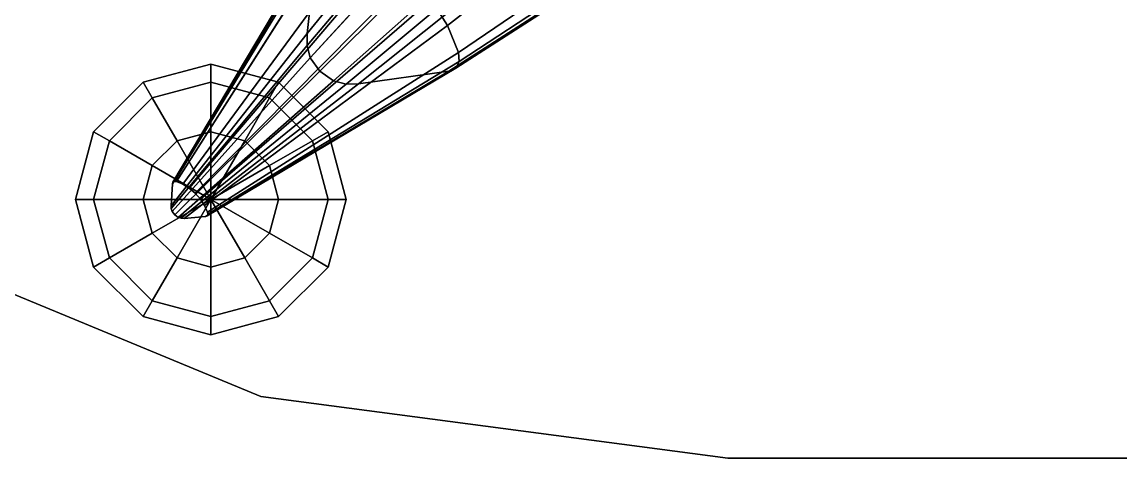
# Model space of a CAD drawing. Header units: millimetres. Extents: x -30782 to 40110, y 35885 to 73818.
# Drawn here: x -14921.9 to -14739.3, y 64124.3 to 64196.8 of the extents above; entities that cross this region are included whole.
import ezdxf

# ---------------------------------------------------------------- set-up
doc = ezdxf.new("R2010")
doc.units = ezdxf.units.MM

# ---------------------------------------------------------------- blocks, each defined once
blk = doc.blocks.new('A$C1ED21673')
for points, invisible_edges in [([(1625.81, 124.26, -691.26), (1599.46, 70.6, -666.4), (1601.09, 85.86, -652.92)], 1), ([(1625.81, 124.26, -691.26), (1621.44, 97.67, -710.8), (1599.46, 70.6, -666.4)], 12), ([(1661.93, 102.31, -682.31), (1620.07, 76.24, -645.45), (1622.76, 71.92, -646.76)], 1), ([(1664.67, 94.73, -685.37), (1661.93, 102.31, -682.31), (1622.76, 71.92, -646.76)], 12), ([(1621.44, 97.67, -710.8), (1599.44, 68.6, -668.01), (1599.46, 70.6, -666.4)], 1), ([(1621.44, 97.67, -710.8), (1621.2, 94.21, -713.14), (1599.44, 68.6, -668.01)], 12), ([(1621.2, 94.21, -713.14), (1599.97, 66.52, -669.25), (1599.44, 68.6, -668.01)], 1), ([(1621.2, 94.21, -713.14), (1621.91, 90.64, -714.95), (1599.97, 66.52, -669.25)], 12), ([(1664.67, 94.73, -685.37), (1622.76, 71.92, -646.76), (1624.6, 67.43, -648.86)], 1), ([(1664.72, 92.17, -686.95), (1664.67, 94.73, -685.37), (1624.6, 67.43, -648.86)], 12), ([(1664.72, 92.17, -686.95), (1624.6, 67.43, -648.86), (1624.72, 65.94, -649.96)], 1), ([(1663.64, 90.22, -688.87), (1664.72, 92.17, -686.95), (1624.72, 65.94, -649.96)], 12), ([(1621.91, 90.64, -714.95), (1601.58, 64.3, -669.73), (1599.97, 66.52, -669.25)], 1), ([(1621.91, 90.64, -714.95), (1624.47, 86.97, -715.64), (1601.58, 64.3, -669.73)], 12), ([(1663.64, 90.22, -688.87), (1624.72, 65.94, -649.96), (1624.16, 64.85, -651.28)], 1), ([(1661.59, 89.18, -690.82), (1663.64, 90.22, -688.87), (1624.16, 64.85, -651.28)], 12), ([(1457.33, 87.84, -597.86), (1519.44, 40.18, -597.86), (1591.77, 10.22, -597.86)], 12), ([(1602.65, 87.64, -650.26), (1577.15, 45.87, -621.66), (1577.39, 46, -621.3)], 1), ([(1602.65, 87.64, -650.26), (1601.58, 87.04, -651.59), (1577.15, 45.87, -621.66)], 12), ([(1604.12, 87.56, -649.15), (1602.65, 87.64, -650.26), (1577.39, 46, -621.3)], 12), ([(1661.59, 89.18, -690.82), (1624.16, 64.85, -651.28), (1623.01, 64.32, -652.62)], 1), ([(1635.33, 84.05, -710.63), (1661.59, 89.18, -690.82), (1623.01, 64.32, -652.62)], 12), ([(1601.09, 85.86, -652.92), (1599.46, 70.6, -666.4), (1576.85, 41.96, -625.67)], 12), ([(1601.09, 85.86, -652.92), (1576.85, 41.96, -625.67), (1577.04, 45.59, -622.02)], 1), ([(1601.58, 87.04, -651.59), (1601.09, 85.86, -652.92), (1577.04, 45.59, -622.02)], 12), ([(1601.58, 87.04, -651.59), (1577.04, 45.59, -622.02), (1577.15, 45.87, -621.66)], 1), ([(1604.12, 87.56, -649.15), (1577.39, 46, -621.3), (1577.75, 45.96, -621)], 1), ([(1608.47, 85.93, -646.98), (1604.12, 87.56, -649.15), (1577.75, 45.96, -621)], 12), ([(1608.47, 85.93, -646.98), (1577.75, 45.96, -621), (1578.81, 45.51, -620.41)], 1), ([(1612.7, 83.46, -645.58), (1608.47, 85.93, -646.98), (1578.81, 45.51, -620.41)], 12), ([(1624.47, 86.97, -715.64), (1603.85, 62.7, -669.2), (1601.58, 64.3, -669.73)], 1), ([(1624.47, 86.97, -715.64), (1628.24, 84.43, -714.87), (1603.85, 62.7, -669.2)], 12), ([(1628.24, 84.43, -714.87), (1605.96, 62.19, -667.92), (1603.85, 62.7, -669.2)], 1), ([(1628.24, 84.43, -714.87), (1631.84, 83.76, -713.02), (1605.96, 62.19, -667.92)], 12), ([(1635.33, 84.05, -710.63), (1623.01, 64.32, -652.62), (1607.97, 62.24, -666.28)], 1), ([(1631.84, 83.76, -713.02), (1635.33, 84.05, -710.63), (1607.97, 62.24, -666.28)], 12), ([(1612.7, 83.46, -645.58), (1578.81, 45.51, -620.41), (1579.85, 44.87, -620.03)], 1), ([(1616.65, 80.25, -644.99), (1612.7, 83.46, -645.58), (1579.85, 44.87, -620.03)], 12), ([(1631.84, 83.76, -713.02), (1607.97, 62.24, -666.28), (1605.96, 62.19, -667.92)], 1), ([(1616.65, 80.25, -644.99), (1579.85, 44.87, -620.03), (1580.84, 44.05, -619.87)], 1), ([(1620.07, 76.24, -645.45), (1616.65, 80.25, -644.99), (1580.84, 44.05, -619.87)], 12), ([(1620.07, 76.24, -645.45), (1580.84, 44.05, -619.87), (1581.71, 43.05, -620)], 1), ([(1622.76, 71.92, -646.76), (1620.07, 76.24, -645.45), (1581.71, 43.05, -620)], 12), ([(1622.76, 71.92, -646.76), (1581.71, 43.05, -620), (1582.41, 41.98, -620.35)], 1), ([(1624.6, 67.43, -648.86), (1622.76, 71.92, -646.76), (1582.41, 41.98, -620.35)], 12), ([(1599.46, 70.6, -666.4), (1576.87, 41.48, -626.1), (1576.85, 41.96, -625.67)], 1), ([(1599.46, 70.6, -666.4), (1599.44, 68.6, -668.01), (1576.87, 41.48, -626.1)], 12), ([(1599.44, 68.6, -668.01), (1577.02, 40.97, -626.44), (1576.87, 41.48, -626.1)], 1), ([(1599.44, 68.6, -668.01), (1599.97, 66.52, -669.25), (1577.02, 40.97, -626.44)], 12), ([(1599.97, 66.52, -669.25), (1577.44, 40.42, -626.57), (1577.02, 40.97, -626.44)], 1), ([(1599.97, 66.52, -669.25), (1601.58, 64.3, -669.73), (1577.44, 40.42, -626.57)], 12), ([(1624.6, 67.43, -648.86), (1582.41, 41.98, -620.35), (1582.91, 40.88, -620.92)], 1), ([(1624.72, 65.94, -649.96), (1624.6, 67.43, -648.86), (1582.91, 40.88, -620.92)], 12), ([(1624.72, 65.94, -649.96), (1582.91, 40.88, -620.92), (1582.96, 40.52, -621.22)], 1), ([(1624.16, 64.85, -651.28), (1624.72, 65.94, -649.96), (1582.96, 40.52, -621.22)], 12), ([(1583.45, 65.51, -631.06), (1572.2, 62.5, -631.06), (1573.71, 59.88, -619.81)], 12), ([(1583.45, 62.5, -642.31), (1572.2, 62.5, -631.06), (1583.45, 65.51, -631.06)], 1), ([(1583.45, 65.51, -631.06), (1573.71, 59.88, -619.81), (1583.45, 62.5, -619.81)], 1), ([(1601.58, 64.3, -669.73), (1578, 40.01, -626.43), (1577.44, 40.42, -626.57)], 1), ([(1601.58, 64.3, -669.73), (1603.85, 62.7, -669.2), (1578, 40.01, -626.43)], 12), ([(1607.97, 62.24, -666.28), (1623.01, 64.32, -652.62), (1582.57, 40.15, -621.94)], 12), ([(1623.01, 64.32, -652.62), (1582.84, 40.26, -621.57), (1582.57, 40.15, -621.94)], 1), ([(1624.16, 64.85, -651.28), (1582.96, 40.52, -621.22), (1582.84, 40.26, -621.57)], 1), ([(1623.01, 64.32, -652.62), (1624.16, 64.85, -651.28), (1582.84, 40.26, -621.57)], 12), ([(1593.19, 59.88, -619.81), (1594.7, 62.5, -631.06), (1583.45, 65.51, -631.06)], 12), ([(1593.19, 59.88, -619.81), (1583.45, 65.51, -631.06), (1583.45, 62.5, -619.81)], 1), ([(1594.7, 62.5, -631.06), (1583.45, 62.5, -642.31), (1583.45, 65.51, -631.06)], 1), ([(1572.2, 62.5, -631.06), (1563.96, 54.26, -631.06), (1566.57, 52.75, -619.81)], 12), ([(1573.71, 59.88, -642.31), (1563.96, 54.26, -631.06), (1572.2, 62.5, -631.06)], 1), ([(1572.2, 62.5, -631.06), (1566.57, 52.75, -619.81), (1573.71, 59.88, -619.81)], 1), ([(1583.45, 62.5, -642.31), (1573.71, 59.88, -642.31), (1572.2, 62.5, -631.06)], 12), ([(1583.45, 54.26, -650.54), (1573.71, 59.88, -642.31), (1583.45, 62.5, -642.31)], 1), ([(1583.45, 62.5, -619.81), (1573.71, 59.88, -619.81), (1577.82, 52.75, -611.57)], 12), ([(1583.45, 62.5, -619.81), (1577.82, 52.75, -611.57), (1583.45, 54.26, -611.57)], 1), ([(1603.85, 62.7, -669.2), (1578.51, 39.86, -626.08), (1578, 40.01, -626.43)], 1), ([(1603.85, 62.7, -669.2), (1605.96, 62.19, -667.92), (1578.51, 39.86, -626.08)], 12), ([(1605.96, 62.19, -667.92), (1578.99, 39.85, -625.64), (1578.51, 39.86, -626.08)], 1), ([(1607.97, 62.24, -666.28), (1582.57, 40.15, -621.94), (1578.99, 39.85, -625.64)], 1), ([(1605.96, 62.19, -667.92), (1607.97, 62.24, -666.28), (1578.99, 39.85, -625.64)], 12), ([(1593.19, 59.88, -642.31), (1583.45, 54.26, -650.54), (1583.45, 62.5, -642.31)], 1), ([(1589.07, 52.75, -611.57), (1593.19, 59.88, -619.81), (1583.45, 62.5, -619.81)], 12), ([(1589.07, 52.75, -611.57), (1583.45, 62.5, -619.81), (1583.45, 54.26, -611.57)], 1), ([(1594.7, 62.5, -631.06), (1593.19, 59.88, -642.31), (1583.45, 62.5, -642.31)], 12), ([(1600.32, 52.75, -619.81), (1594.7, 62.5, -631.06), (1593.19, 59.88, -619.81)], 1), ([(1602.94, 54.26, -631.06), (1593.19, 59.88, -642.31), (1594.7, 62.5, -631.06)], 1), ([(1600.32, 52.75, -619.81), (1602.94, 54.26, -631.06), (1594.7, 62.5, -631.06)], 12), ([(1573.71, 59.88, -642.31), (1566.57, 52.75, -642.31), (1563.96, 54.26, -631.06)], 12), ([(1577.82, 52.75, -650.54), (1566.57, 52.75, -642.31), (1573.71, 59.88, -642.31)], 1), ([(1573.71, 59.88, -619.81), (1566.57, 52.75, -619.81), (1573.71, 48.63, -611.57)], 12), ([(1583.45, 54.26, -650.54), (1577.82, 52.75, -650.54), (1573.71, 59.88, -642.31)], 12), ([(1573.71, 59.88, -619.81), (1573.71, 48.63, -611.57), (1577.82, 52.75, -611.57)], 1), ([(1593.19, 59.88, -642.31), (1589.07, 52.75, -650.54), (1583.45, 54.26, -650.54)], 12), ([(1600.32, 52.75, -642.31), (1589.07, 52.75, -650.54), (1593.19, 59.88, -642.31)], 1), ([(1593.19, 48.63, -611.57), (1593.19, 59.88, -619.81), (1589.07, 52.75, -611.57)], 1), ([(1593.19, 48.63, -611.57), (1600.32, 52.75, -619.81), (1593.19, 59.88, -619.81)], 12), ([(1602.94, 54.26, -631.06), (1600.32, 52.75, -642.31), (1593.19, 59.88, -642.31)], 12), ([(1563.96, 54.26, -631.06), (1560.95, 43.01, -631.06), (1563.96, 43.01, -619.81)], 12), ([(1566.57, 52.75, -642.31), (1560.95, 43.01, -631.06), (1563.96, 54.26, -631.06)], 1), ([(1563.96, 54.26, -631.06), (1563.96, 43.01, -619.81), (1566.57, 52.75, -619.81)], 1), ([(1602.94, 43.01, -619.81), (1602.94, 54.26, -631.06), (1600.32, 52.75, -619.81)], 1), ([(1605.95, 43.01, -631.06), (1600.32, 52.75, -642.31), (1602.94, 54.26, -631.06)], 1), ([(1602.94, 43.01, -619.81), (1605.95, 43.01, -631.06), (1602.94, 54.26, -631.06)], 12), ([(1566.57, 52.75, -642.31), (1563.96, 43.01, -642.31), (1560.95, 43.01, -631.06)], 12), ([(1573.71, 48.63, -650.54), (1563.96, 43.01, -642.31), (1566.57, 52.75, -642.31)], 1), ([(1566.57, 52.75, -619.81), (1563.96, 43.01, -619.81), (1572.2, 43.01, -611.57)], 12), ([(1577.82, 52.75, -650.54), (1573.71, 48.63, -650.54), (1566.57, 52.75, -642.31)], 12), ([(1566.57, 52.75, -619.81), (1572.2, 43.01, -611.57), (1573.71, 48.63, -611.57)], 1), ([(1600.32, 52.75, -642.31), (1593.19, 48.63, -650.54), (1589.07, 52.75, -650.54)], 12), ([(1602.94, 43.01, -642.31), (1593.19, 48.63, -650.54), (1600.32, 52.75, -642.31)], 1), ([(1594.7, 43.01, -611.57), (1600.32, 52.75, -619.81), (1593.19, 48.63, -611.57)], 1), ([(1594.7, 43.01, -611.57), (1602.94, 43.01, -619.81), (1600.32, 52.75, -619.81)], 12), ([(1605.95, 43.01, -631.06), (1602.94, 43.01, -642.31), (1600.32, 52.75, -642.31)], 12), ([(1573.71, 48.63, -650.54), (1572.2, 43.01, -650.54), (1563.96, 43.01, -642.31)], 12), ([(1602.94, 43.01, -642.31), (1594.7, 43.01, -650.54), (1593.19, 48.63, -650.54)], 12), ([(1577.15, 45.87, -621.66), (1577.04, 45.59, -622.02), (1577.39, 46, -621.3)], 2), ([(1577.04, 45.59, -622.02), (1577.75, 45.96, -621), (1577.39, 46, -621.3)], 13), ([(1577.04, 45.59, -622.02), (1578.81, 45.51, -620.41), (1577.75, 45.96, -621)], 13), ([(1577.04, 45.59, -622.02), (1576.85, 41.96, -625.67), (1578.99, 39.85, -625.64)], 14), ([(1577.04, 45.59, -622.02), (1579.85, 44.87, -620.03), (1578.81, 45.51, -620.41)], 13), ([(1577.04, 45.59, -622.02), (1580.84, 44.05, -619.87), (1579.85, 44.87, -620.03)], 13), ([(1577.04, 45.59, -622.02), (1581.71, 43.05, -620), (1580.84, 44.05, -619.87)], 13), ([(1577.04, 45.59, -622.02), (1582.41, 41.98, -620.35), (1581.71, 43.05, -620)], 13), ([(1577.04, 45.59, -622.02), (1582.91, 40.88, -620.92), (1582.41, 41.98, -620.35)], 13), ([(1577.04, 45.59, -622.02), (1582.96, 40.52, -621.22), (1582.91, 40.88, -620.92)], 13), ([(1577.04, 45.59, -622.02), (1582.84, 40.26, -621.57), (1582.96, 40.52, -621.22)], 13), ([(1577.04, 45.59, -622.02), (1582.57, 40.15, -621.94), (1582.84, 40.26, -621.57)], 13), ([(1577.04, 45.59, -622.02), (1578.99, 39.85, -625.64), (1582.57, 40.15, -621.94)], 13), ([(1560.95, 43.01, -631.06), (1566.57, 33.27, -619.81), (1563.96, 43.01, -619.81)], 1), ([(1560.95, 43.01, -631.06), (1563.96, 31.76, -631.06), (1566.57, 33.27, -619.81)], 12), ([(1563.96, 43.01, -642.31), (1563.96, 31.76, -631.06), (1560.95, 43.01, -631.06)], 1), ([(1572.2, 43.01, -650.54), (1566.57, 33.27, -642.31), (1563.96, 43.01, -642.31)], 1), ([(1563.96, 43.01, -619.81), (1573.71, 37.38, -611.57), (1572.2, 43.01, -611.57)], 1), ([(1563.96, 43.01, -619.81), (1566.57, 33.27, -619.81), (1573.71, 37.38, -611.57)], 12), ([(1563.96, 43.01, -642.31), (1566.57, 33.27, -642.31), (1563.96, 31.76, -631.06)], 12), ([(1572.2, 43.01, -650.54), (1573.71, 37.38, -650.54), (1566.57, 33.27, -642.31)], 12), ([(1600.32, 33.27, -642.31), (1593.19, 37.38, -650.54), (1594.7, 43.01, -650.54)], 12), ([(1593.19, 37.38, -611.57), (1600.32, 33.27, -619.81), (1602.94, 43.01, -619.81)], 12), ([(1593.19, 37.38, -611.57), (1602.94, 43.01, -619.81), (1594.7, 43.01, -611.57)], 1), ([(1600.32, 33.27, -642.31), (1594.7, 43.01, -650.54), (1602.94, 43.01, -642.31)], 1), ([(1600.32, 33.27, -619.81), (1602.94, 31.76, -631.06), (1605.95, 43.01, -631.06)], 12), ([(1600.32, 33.27, -619.81), (1605.95, 43.01, -631.06), (1602.94, 43.01, -619.81)], 1), ([(1602.94, 31.76, -631.06), (1600.32, 33.27, -642.31), (1602.94, 43.01, -642.31)], 12), ([(1602.94, 31.76, -631.06), (1602.94, 43.01, -642.31), (1605.95, 43.01, -631.06)], 1), ([(1519.44, 40.18, -609.86), (1591.77, 10.22, -609.86), (1591.77, 10.22, -597.86)], 12), ([(1519.44, 40.18, -597.86), (1519.44, 40.18, -609.86), (1591.77, 10.22, -597.86)], 2), ([(1519.44, 40.18, -609.86), (1669.39, 0, -609.86), (1591.77, 10.22, -609.86)], 1), ([(1576.85, 41.96, -625.67), (1578.51, 39.86, -626.08), (1578.99, 39.85, -625.64)], 13), ([(1576.85, 41.96, -625.67), (1576.87, 41.48, -626.1), (1578.51, 39.86, -626.08)], 14), ([(1576.87, 41.48, -626.1), (1578, 40.01, -626.43), (1578.51, 39.86, -626.08)], 13), ([(1576.87, 41.48, -626.1), (1577.44, 40.42, -626.57), (1578, 40.01, -626.43)], 13), ([(1576.87, 41.48, -626.1), (1577.02, 40.97, -626.44), (1577.44, 40.42, -626.57)], 12), ([(1573.71, 37.38, -650.54), (1573.71, 26.13, -642.31), (1566.57, 33.27, -642.31)], 1), ([(1566.57, 33.27, -619.81), (1577.82, 33.27, -611.57), (1573.71, 37.38, -611.57)], 1), ([(1573.71, 37.38, -650.54), (1577.82, 33.27, -650.54), (1573.71, 26.13, -642.31)], 12), ([(1593.19, 26.13, -642.31), (1589.07, 33.27, -650.54), (1593.19, 37.38, -650.54)], 12), ([(1589.07, 33.27, -611.57), (1600.32, 33.27, -619.81), (1593.19, 37.38, -611.57)], 1), ([(1593.19, 26.13, -642.31), (1593.19, 37.38, -650.54), (1600.32, 33.27, -642.31)], 1), ([(1563.96, 31.76, -631.06), (1573.71, 26.13, -619.81), (1566.57, 33.27, -619.81)], 1), ([(1566.57, 33.27, -642.31), (1572.2, 23.52, -631.06), (1563.96, 31.76, -631.06)], 1), ([(1566.57, 33.27, -619.81), (1573.71, 26.13, -619.81), (1577.82, 33.27, -611.57)], 12), ([(1566.57, 33.27, -642.31), (1573.71, 26.13, -642.31), (1572.2, 23.52, -631.06)], 12), ([(1577.82, 33.27, -650.54), (1583.45, 23.52, -642.31), (1573.71, 26.13, -642.31)], 1), ([(1573.71, 26.13, -619.81), (1583.45, 31.76, -611.57), (1577.82, 33.27, -611.57)], 1), ([(1577.82, 33.27, -650.54), (1583.45, 31.76, -650.54), (1583.45, 23.52, -642.31)], 12), ([(1583.45, 23.52, -642.31), (1583.45, 31.76, -650.54), (1589.07, 33.27, -650.54)], 12), ([(1583.45, 23.52, -642.31), (1589.07, 33.27, -650.54), (1593.19, 26.13, -642.31)], 1), ([(1583.45, 31.76, -611.57), (1593.19, 26.13, -619.81), (1589.07, 33.27, -611.57)], 1), ([(1589.07, 33.27, -611.57), (1593.19, 26.13, -619.81), (1600.32, 33.27, -619.81)], 12), ([(1593.19, 26.13, -619.81), (1602.94, 31.76, -631.06), (1600.32, 33.27, -619.81)], 1), ([(1594.7, 23.52, -631.06), (1593.19, 26.13, -642.31), (1600.32, 33.27, -642.31)], 12), ([(1594.7, 23.52, -631.06), (1600.32, 33.27, -642.31), (1602.94, 31.76, -631.06)], 1), ([(1563.96, 31.76, -631.06), (1572.2, 23.52, -631.06), (1573.71, 26.13, -619.81)], 12), ([(1573.71, 26.13, -619.81), (1583.45, 23.52, -619.81), (1583.45, 31.76, -611.57)], 12), ([(1583.45, 31.76, -611.57), (1583.45, 23.52, -619.81), (1593.19, 26.13, -619.81)], 12), ([(1593.19, 26.13, -619.81), (1594.7, 23.52, -631.06), (1602.94, 31.76, -631.06)], 12), ([(1572.2, 23.52, -631.06), (1583.45, 23.52, -619.81), (1573.71, 26.13, -619.81)], 1), ([(1573.71, 26.13, -642.31), (1583.45, 20.51, -631.06), (1572.2, 23.52, -631.06)], 1), ([(1573.71, 26.13, -642.31), (1583.45, 23.52, -642.31), (1583.45, 20.51, -631.06)], 12), ([(1583.45, 23.52, -619.81), (1594.7, 23.52, -631.06), (1593.19, 26.13, -619.81)], 1), ([(1583.45, 20.51, -631.06), (1583.45, 23.52, -642.31), (1593.19, 26.13, -642.31)], 12), ([(1583.45, 20.51, -631.06), (1593.19, 26.13, -642.31), (1594.7, 23.52, -631.06)], 1), ([(1572.2, 23.52, -631.06), (1583.45, 20.51, -631.06), (1583.45, 23.52, -619.81)], 12), ([(1583.45, 23.52, -619.81), (1583.45, 20.51, -631.06), (1594.7, 23.52, -631.06)], 12), ([(1591.77, 10.22, -597.86), (1669.39, 0, -597.86), (1964.39, 0, -597.86)], 12), ([(1669.39, 0, -609.86), (1669.39, 0, -597.86), (1591.77, 10.22, -597.86)], 12), ([(1591.77, 10.22, -597.86), (1591.77, 10.22, -609.86), (1669.39, 0, -609.86)], 12), ([(1669.39, 0, -609.86), (2259.39, 0.82, -609.86), (1964.39, 0, -609.86)], 1), ([(1964.39, 0, -609.86), (1964.39, 0, -597.86), (1669.39, 0, -597.86)], 12), ([(1964.39, 0, -609.86), (1669.39, 0, -597.86), (1669.39, 0, -609.86)], 1)]:
    blk.add_3dface(points, dxfattribs=dict(invisible_edges=invisible_edges))
for points in [[(1583.45, 43.01, -653.56), (1577.82, 52.75, -650.54), (1583.45, 54.26, -650.54)], [(1583.45, 54.26, -611.57), (1577.82, 52.75, -611.57), (1583.45, 43.01, -608.56)], [(1589.07, 52.75, -650.54), (1583.45, 43.01, -653.56), (1583.45, 54.26, -650.54)], [(1583.45, 43.01, -608.56), (1589.07, 52.75, -611.57), (1583.45, 54.26, -611.57)], [(1583.45, 43.01, -653.56), (1573.71, 48.63, -650.54), (1577.82, 52.75, -650.54)], [(1577.82, 52.75, -611.57), (1573.71, 48.63, -611.57), (1583.45, 43.01, -608.56)], [(1593.19, 48.63, -650.54), (1583.45, 43.01, -653.56), (1589.07, 52.75, -650.54)], [(1583.45, 43.01, -608.56), (1593.19, 48.63, -611.57), (1589.07, 52.75, -611.57)], [(1583.45, 43.01, -653.56), (1572.2, 43.01, -650.54), (1573.71, 48.63, -650.54)], [(1573.71, 48.63, -611.57), (1572.2, 43.01, -611.57), (1583.45, 43.01, -608.56)], [(1594.7, 43.01, -650.54), (1583.45, 43.01, -653.56), (1593.19, 48.63, -650.54)], [(1583.45, 43.01, -608.56), (1594.7, 43.01, -611.57), (1593.19, 48.63, -611.57)], [(1583.45, 43.01, -653.56), (1573.71, 37.38, -650.54), (1572.2, 43.01, -650.54)], [(1572.2, 43.01, -611.57), (1573.71, 37.38, -611.57), (1583.45, 43.01, -608.56)], [(1583.45, 43.01, -653.56), (1577.82, 33.27, -650.54), (1573.71, 37.38, -650.54)], [(1573.71, 37.38, -611.57), (1577.82, 33.27, -611.57), (1583.45, 43.01, -608.56)], [(1583.45, 43.01, -653.56), (1583.45, 31.76, -650.54), (1577.82, 33.27, -650.54)], [(1577.82, 33.27, -611.57), (1583.45, 31.76, -611.57), (1583.45, 43.01, -608.56)], [(1593.19, 37.38, -650.54), (1583.45, 43.01, -653.56), (1594.7, 43.01, -650.54)], [(1589.07, 33.27, -650.54), (1583.45, 43.01, -653.56), (1593.19, 37.38, -650.54)], [(1583.45, 31.76, -650.54), (1583.45, 43.01, -653.56), (1589.07, 33.27, -650.54)], [(1583.45, 43.01, -608.56), (1593.19, 37.38, -611.57), (1594.7, 43.01, -611.57)], [(1583.45, 43.01, -608.56), (1589.07, 33.27, -611.57), (1593.19, 37.38, -611.57)], [(1583.45, 43.01, -608.56), (1583.45, 31.76, -611.57), (1589.07, 33.27, -611.57)]]:
    blk.add_3dface(points)

msp = doc.modelspace()

# ---------------------------------------------------------------- block references
msp.add_blockref('A$C1ED21673', (-16473.93, 64124.28))

doc.saveas('drawing.dxf')
